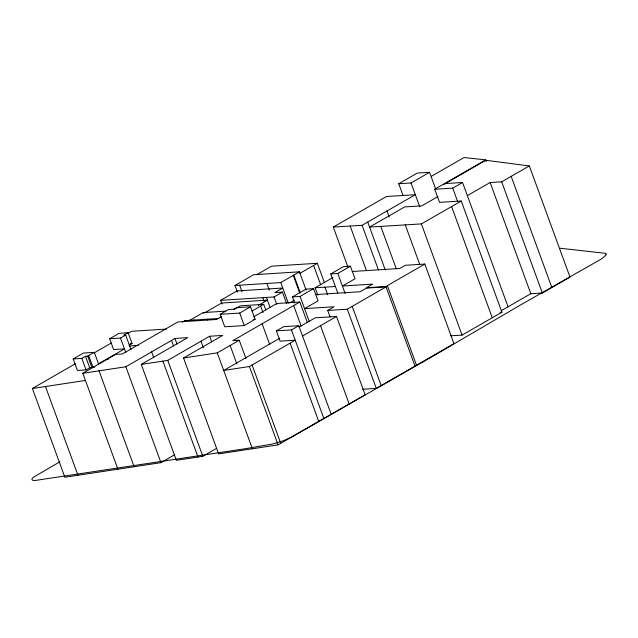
<?xml version="1.0" encoding="UTF-8"?>
<svg xmlns="http://www.w3.org/2000/svg" width="638" height="638" viewBox="0 0 638 638"><rect width="100%" height="100%" fill="white"/><g stroke="black" fill="none" stroke-linecap="round" stroke-linejoin="round"><path stroke-width="0.96" d="M606.068 254.45L606.028 253.772A19.14 4.338 -20.1 0 0 605.749 253.358L560.108 248.238M606.068 254.458L606.02 254.634A21.844 4.952 -20.1 0 1 605.741 255.24L601.77 258.773L520.536 304.956L435.275 354.88L291.151 437.245A20.288 4.602 -20.1 0 1 288.918 438.338L283.416 440.651A20.384 4.618 -20.1 0 1 281.51 441.352L275.193 443.314A19.993 4.53 -20.1 0 1 273.399 443.761L272.809 443.896A19.722 4.474 -20.1 0 1 270.576 444.351L244.657 448.809L35.401 480.438A14.554 3.302 -20.1 0 1 33.989 480.454A14.786 3.349 -20.1 0 1 33.104 480.35A12.385 2.807 -20.1 0 1 32.753 480.247A12.242 2.775 -20.1 0 1 32.331 480.055L31.9 479.393L32.251 478.452A17.585 3.987 -20.1 0 1 32.642 477.974L32.801 477.806A13.079 2.967 -20.1 0 1 33.367 477.288L59.988 461.705M94.879 366.954L89.711 367.783L86.034 369.912L77.405 370.455L73.195 358.955L83.466 353.037L94.296 352.343L98.507 363.851L124.466 348.882L113.612 349.576L109.656 338.754L119.139 333.283L128.102 332.709L132.066 343.531L129.179 345.198M73.195 358.955L81.823 358.404L85.508 356.283L87.709 356.14L94.296 352.343M128.102 332.709L123.78 335.205L125.67 335.086L130.997 349.64M174.708 454.727L160.959 462.654L64.869 477.256L32.394 388.51L75.332 363.756M94.209 352.87L111.331 342.997M128.254 333.243L131.635 331.289L166.343 329.08M109.656 338.754L120.502 338.06L125.67 335.086M237.384 292.092L234.967 285.497L253.637 274.731L299.437 271.82L306.081 289.963M117.918 469.193L82.82 373.294L115.574 354.409L122.313 353.978L177.874 321.951L216.561 319.486L221.673 316.544M256.683 274.755L271.541 266.19L317.333 263.279L324.463 282.746M182.396 322.094L184.948 320.619L218.778 318.466M221.984 304.047L220.628 300.346L236.961 290.936L282.754 288.017L274.803 292.603L282.435 292.116L286.542 303.345M189.079 320.723L203.219 312.572L225.692 311.137M204.407 312.971L221.617 303.042L267.418 300.131L258.31 305.379M82.82 373.294L125.861 366.754L174.932 338.459L187.692 337.646L141.269 364.41L176.367 460.317L202.828 456.298L216.473 448.434M220.174 314.303L228.46 309.526L233.899 309.183L236.483 307.691L250.543 306.798L255.12 319.295L244.25 325.563L224.751 326.8L220.174 314.303L239.681 313.067L250.543 306.798M233.58 309.677L240.247 305.833L263.717 304.334L265.759 309.924M234.967 285.497L280.768 282.578L299.437 271.82M299.972 273.287L317.333 263.279M220.628 300.346L274.061 296.949L282.435 292.116M252.01 311.089L263.717 304.334M141.269 364.41L167.738 360.39L209.607 336.25L222.694 335.421L183.553 357.99L218.643 453.897L278.104 444.861L365.167 394.818L336.505 316.488L315.292 317.788L299.254 327.007M253.796 316.759L276.788 303.505L299.836 302.037L307.333 322.525M337.765 292.97L330.787 273.909L343.427 266.62L350.429 266.174L355.031 278.758L342.399 286.047L372.624 284.117L366.332 287.746L385.894 286.502L424.828 264.06L453.953 343.635L376.292 388.406L362.591 389.284M294.684 303.026L292.451 296.917L305.977 289.118L313.585 288.639L318.059 300.849L304.533 308.648L334.121 306.766L327.733 310.443L330.125 316.966M330.787 273.909L337.789 273.463L350.429 266.174M292.451 296.917L300.067 296.431L313.585 288.639M317.852 295.179L315.14 287.778L332.94 277.522M290.099 302.667L294.301 300.235M299.836 302.037L232.862 340.644L239.234 340.245L245.981 358.676M327.733 310.443L347.303 309.199L386.03 286.869L366.459 288.113L360.199 291.726L315.26 294.589M403.041 195.467L398.742 183.728L417.276 173.081L429.565 172.324L435.555 188.681M333.291 227.072L386.532 196.48L415.33 194.71L362.089 225.302L333.291 227.072L347.925 267.051M398.742 183.728L411.039 182.97L429.565 172.324M431.328 176.327L464.033 157.53L485.685 159.875L486.284 161.518M450.699 335.811L462.079 335.109L501.923 312.213L461.234 201.018L439.518 202.35L434.725 189.239L485.685 159.875M443.466 184.637L485.837 160.29L529.317 165.928L570.005 277.123L542.364 293.009L530.824 293.719L501.508 310.562M438.019 196.528L421.766 205.867L404.691 206.911L369.577 227.088L421.383 223.914L461.234 201.018M434.725 189.239L452.749 188.138L462.566 182.5L508.055 306.798M467.359 195.603L490.136 182.516L501.675 181.814L529.317 165.928M183.553 357.99L217.271 352.87L239.234 340.245M279.723 338.236L223.699 370.439L249.434 366.523L295.219 340.214L280.122 341.147L276.366 330.875L283.671 326.672L298.767 325.747L331.194 414.349M276.366 330.875L291.454 329.942L298.767 325.747M302.524 336.019L336.505 316.488M32.394 388.51L85.444 380.447M424.828 264.06L405.258 265.304L399.739 268.486L352.128 271.517M315.14 287.778L335.397 286.494M253.278 319.415L255.12 319.295M130.272 343.651L132.066 343.531M129.626 345.908L138.358 345.349M444.542 183.6L462.566 182.5M500.08 312.333L501.923 312.213M511.166 176.359L551.862 287.555M501.675 181.814L542.364 293.009M490.136 182.516L530.824 293.719M452.749 188.138L457.542 201.249M451.584 206.568L492.273 317.764M411.039 182.97L419.756 206.8M421.383 223.914L462.079 335.109M405.274 224.903L419.637 264.148M386.979 211.003L389.204 217.072M380.79 226.402L396.174 268.454M367.735 222.064L385.264 269.97M387.386 285.641L416.51 365.223M385.894 286.502L415.019 366.084M362.089 225.302L378.422 269.938M350.166 226.035L366.499 270.664M352.216 306.368L381.197 385.583M337.789 273.463L345.11 293.448M347.303 309.199L376.292 388.406M324.917 287.156L327.621 294.557M313.593 265.432L320.723 284.899M320.523 325.675L349.185 404.006M293.767 275.082L300.259 292.826M293.273 275.369L299.645 292.786M300.067 296.431L309.31 321.696M293.687 305.578L301.184 326.066M280.768 282.578L288.312 303.202M291.454 329.942L323.881 418.552M274.061 296.949L276.796 304.43M290.091 343.164L318.761 421.495M266.883 283.463L269.292 290.059M266.429 297.436L270.153 307.596M262.792 297.667L264.148 301.359M260.631 306.12L263.016 312.636M262.122 323.777L269.619 344.265M239.641 285.202L242.057 291.797M239.681 313.067L244.25 325.563M252.09 365L280.752 443.338M249.434 366.523L278.104 444.861M230.127 345.477L236.865 363.907M207.302 319.199L207.605 320.037M203.402 312.556L203.554 312.979M203.219 312.572L203.37 312.987M217.271 352.87L252.369 448.769M209.607 336.25L211.649 341.84M194.303 320.029L194.614 320.866M200.978 341.226L203.362 347.742M184.948 320.619L185.259 321.464M174.932 338.459L176.981 344.049M171.55 340.413L173.592 346.003M167.738 360.39L202.828 456.298M162.905 361.124L198.003 457.031M151.645 351.889L153.686 357.479M120.502 338.06L125.83 352.623M125.861 366.754L160.959 462.654M107.966 358.795L108.173 359.361M99.026 370.83L134.124 466.737M88.698 355.573L92.901 367.081M87.709 356.14L91.92 367.647M85.508 356.283L89.711 367.783M81.823 358.404L86.034 369.912M45.473 386.516L77.956 475.27"/></g></svg>
